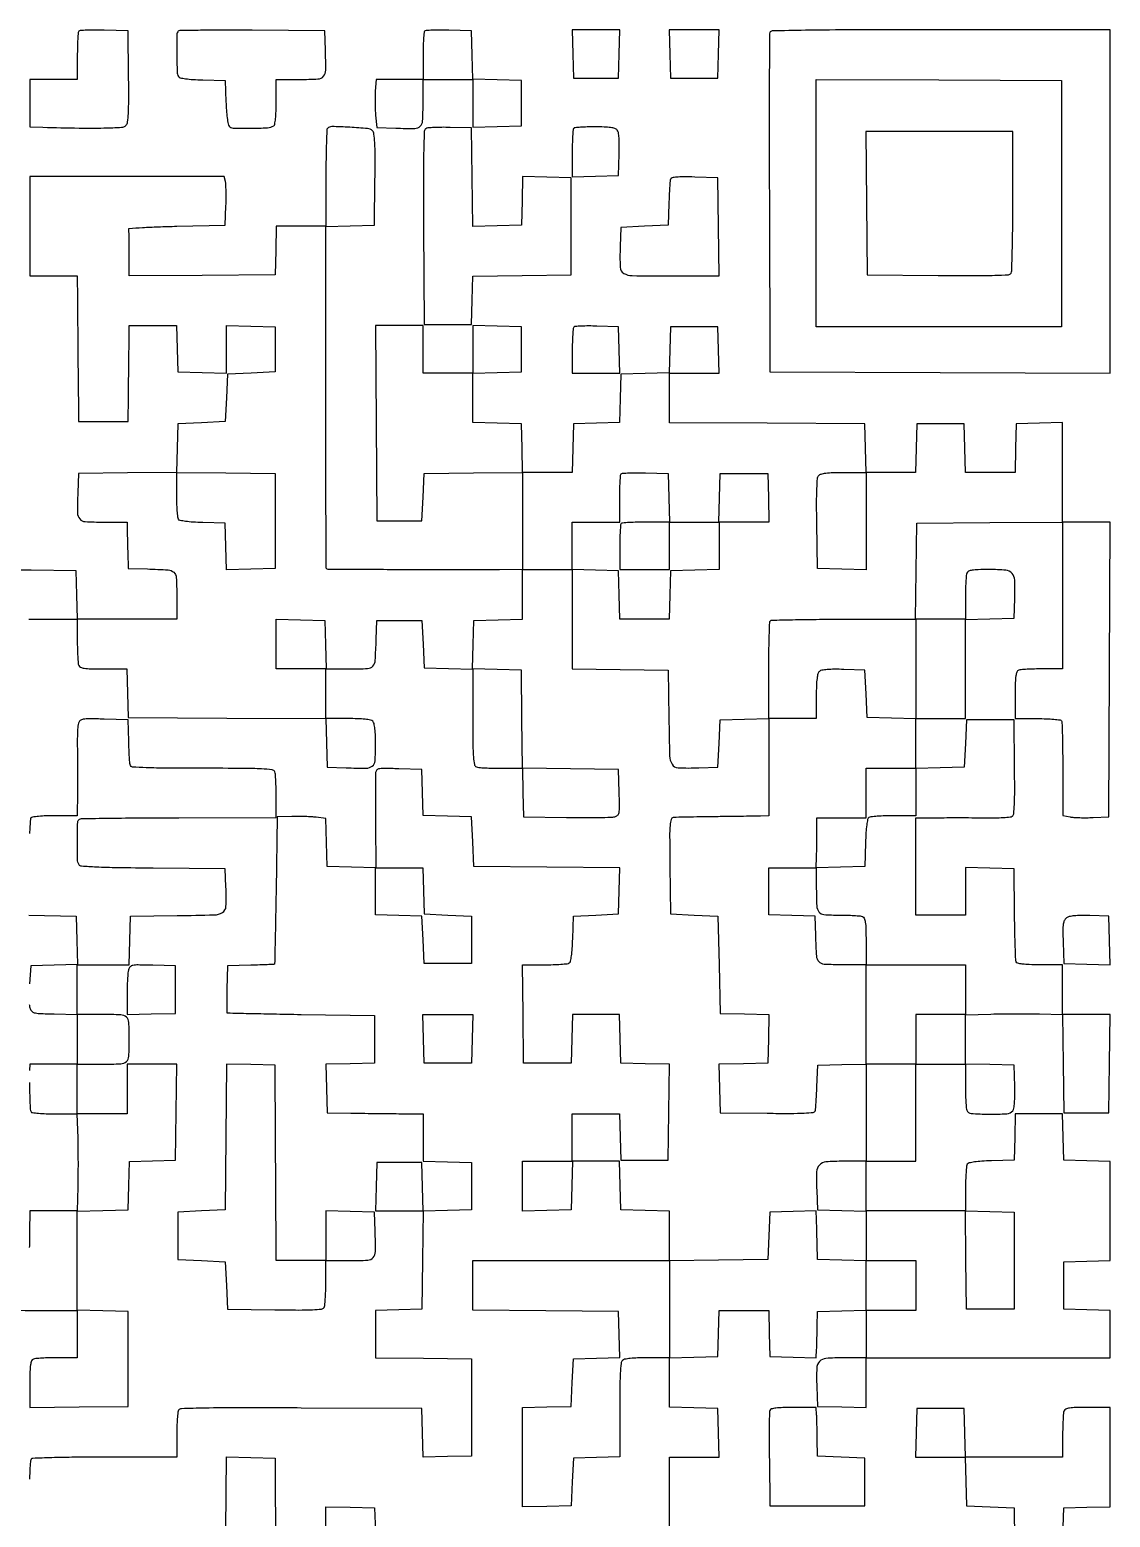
# Model space of a CAD drawing. Extents: x 179 to 1071, y 112 to 1107.
# Drawn here: x 593 to 1071, y 448 to 1107 of the extents above; entities that cross this region are included whole.
import ezdxf

# ---------------------------------------------------------------- set-up
doc = ezdxf.new("R2010")
doc.units = 0

msp = doc.modelspace()

# ---------------------------------------------------------------- linework, layer by layer
for points in [[(614.698485, 1106.365152, 0.177484), (614.419191, 1105.762678, 0.004887), (614.20518, 1102.83643, 0.0095), (614.050598, 1099.343831, 0.006308), (614, 1095.333333), (614, 1085), (603.5, 1085), (593, 1085), (593, 1074.5), (593, 1064), (598.75, 1063.832428, 0.003252), (614.819682, 1063.468707, 0.009865), (625.754696, 1063.508114, 0.007723), (633.577738, 1063.811632, 0.184857), (635.548348, 1064.691205, 0.166112), (636.260671, 1066.142853, 0.018298), (636.599907, 1069.886568, 0.013288), (636.761662, 1075.831748, 0.00276), (636.710528, 1086.281957), (636.5, 1106.5), (625.948485, 1106.781818, 0.00634), (621.854298, 1106.839236, 0.009591), (618.291298, 1106.775673, 0.004864), (615.303205, 1106.635883, 0.184275)], [(658.680282, 1106.346949, 0.196274), (658.049337, 1104.845327, 0.004036), (658.031993, 1096.528038, 0.00518), (658.165394, 1088.367823, 0.135676), (658.800347, 1086.288805, 0.199883), (659.589, 1085.737468, 0.01918), (661.944063, 1085.315749, 0.019108), (665.199826, 1084.987032, 0.00836), (669.535034, 1084.788805), (679.5, 1084.5), (679.790118, 1075.054124, 0.009942), (679.977987, 1071.343573, 0.013556), (680.304287, 1068.010323, 0.010373), (680.705023, 1065.274358, 0.132402), (681.133081, 1064.339648, 0.216054), (682.926747, 1063.467659, 0.008048), (690.615974, 1063.384283, 0.01072), (698.142325, 1063.585222, 0.127038), (700.908616, 1064.443521, 0.217534), (701.379071, 1065.147944, 0.014497), (701.70559, 1067.617737, 0.017129), (701.929295, 1070.892995, 0.008485), (702, 1075.059017), (702, 1085), (712.480948, 1085, 0.01319), (720.50249, 1085.211645, 0.203196), (722.933469, 1086.397028, 0.179688), (723.928151, 1089.034911, 0.009927), (723.795054, 1098), (723.5, 1106.5), (691.430282, 1106.763615, 0.002002), (679.086578, 1106.815665, 0.003234), (668.581211, 1106.749961, 0.00059), (659.328827, 1106.621332, 0.194996)], [(767.699448, 1106.366114, 0.177451), (767.419778, 1105.762931, 0.004898), (767.205463, 1102.836713, 0.009512), (767.050668, 1099.343898, 0.006317), (767, 1095.333333), (767, 1085), (756.59255, 1085), (746.185099, 1085), (745.84255, 1079.75, 0.012677), (745.746992, 1077.350516, 0.007313), (745.747499, 1074.459918, 0.007305), (745.832918, 1071.556406, 0.012136), (746, 1069.113551), (746.5, 1063.727102), (755, 1063.428783, 0.01006), (763.349315, 1063.303851, 0.187924), (765.751558, 1064.254083, 0.196933), (766.820541, 1066.562256, 0.011208), (767, 1074.567388), (767, 1085), (778, 1085), (789, 1085), (789, 1074.466168), (789, 1063.932337), (799.75, 1064.216168), (810.5, 1064.5), (810.5, 1074.5), (810.5, 1084.5), (799.783492, 1084.783492), (789.066984, 1085.066984), (788.783492, 1095.783492), (788.5, 1106.5), (778.449448, 1106.782781, 0.006672), (774.547259, 1106.840477, 0.010046), (771.145783, 1106.777033, 0.005301), (768.300668, 1106.636532, 0.183378)], [(920.460009, 1105.75, 0.090591), (920.266358, 1104.709509, 0.000109), (920.198937, 1082.982812, 0.000984), (920.176611, 1058.652573, 0.000605), (920.241394, 1030), (920.5, 955.5), (995.75, 955.243674), (1071, 954.987348), (1071, 1030.993674), (1071, 1107), (995.968615, 1107, 0.000668), (957.448289, 1106.948566, 0.003471), (936.19131, 1106.744245, 0.001205), (921.475143, 1106.465155, 0.305157)], [(1049.5, 1030), (1049.5, 975.5), (995.211905, 975.5), (940.92381, 975.5), (940.942857, 1025.75, -0.000032), (940.951538, 1045.331386, -0.000047), (940.961905, 1062.563467, -0.000022), (940.972765, 1077.239555, -0.00086), (940.980952, 1080.508612), (941, 1085.017225), (995.25, 1084.758612), (1049.5, 1084.5)], [(768.239122, 1063.188205, 0.243689), (767.544043, 1061.963729, 0.003846), (767.29152, 1053.698609, 0.006027), (767.158626, 1041.391347, 0.001205), (767.239122, 1019.43426), (767.5, 976.5), (778, 976.5), (788.5, 976.5), (788.783635, 987.230591), (789.06727, 997.961183), (810.783635, 998.230591), (832.5, 998.5), (832.5, 1020), (832.5, 1041.5), (821.784171, 1041.783485), (811.068343, 1042.06697), (810.784171, 1031.283485), (810.5, 1020.5), (799.769596, 1020.216367), (789.039192, 1019.932734), (788.769596, 1041.716367), (788.5, 1063.5), (779, 1063.753945, 0.008327), (775.269137, 1063.791516, 0.011486), (771.920242, 1063.692511, 0.00825), (769.14922, 1063.500935, 0.123348)], [(833.666667, 1063.333333, 0.178639), (833.399782, 1062.754233, 0.00449), (833.195833, 1059.816807, 0.009084), (833.048275, 1056.320041, 0.006002), (833, 1052.29835), (833, 1041.930034), (843.25, 1042.215017), (853.5, 1042.5), (853.788859, 1051.850715, 0.009044), (853.84141, 1055.957683, 0.018924), (853.703614, 1059.150171, 0.020746), (853.412685, 1061.513859, 0.132968), (852.916414, 1062.600715, 0.147998), (851.922993, 1063.257565, 0.037403), (850.00979, 1063.676512, 0.026324), (847.18188, 1063.926486, 0.008883), (843.044222, 1064, 0.007137), (839.657974, 1063.951661, 0.010606), (836.696324, 1063.804167, 0.006007), (834.230897, 1063.599099, 0.174334)], [(963.235953, 1030.25), (963.5, 998.5), (994.93202, 998.235498, 0.001697), (1010.901959, 998.155315, 0.00816), (1019.995146, 998.288929, 0.006635), (1026.009704, 998.555446, 0.241447), (1027.166708, 999.235498, 0.134731), (1027.492293, 1000.296498, 0.001088), (1027.738089, 1009.161365, 0.003824), (1027.920853, 1019.372002, 0.002438), (1027.984687, 1031.25), (1028, 1062), (995.485953, 1062), (962.971906, 1062)], [(876.498782, 1040.785181, 0.066218), (876.303614, 1039.892437, 0.003802), (876.091725, 1037.086897, 0.005744), (875.902716, 1033.73264, 0.004185), (875.766667, 1030), (875.5, 1020.5), (865, 1020), (854.5, 1019.5), (854.204946, 1011, 0.017395), (854.205756, 1001.813888, 0.257682), (855.802237, 999.14611, 0.129016), (859.507743, 998.118479, 0.003478), (876.538554, 998), (898.039005, 998), (897.769502, 1019.75), (897.5, 1041.5), (887.232115, 1041.785181, 0.00611), (882.2113, 1041.863241, 0.024061), (879.121496, 1041.724765, 0.036106), (877.18843, 1041.402722, 0.251634)], [(833.700461, 975.367127, 0.176204), (833.420729, 974.767614, 0.005336), (833.20576, 971.983885, 0.009955), (833.050761, 968.652273, 0.006646), (833, 964.833333), (833, 955), (843.534983, 955), (854.069966, 955), (853.784983, 965.25), (853.5, 975.5), (843.950461, 975.783794, 0.007041), (840.240283, 975.841782, 0.010544), (837.000338, 975.778463, 0.005798), (834.297812, 975.637197, 0.182377)], [(701.5, 889.5), (701.5, 868.5), (690.785353, 868.216527), (680.070705, 867.933054), (679.785353, 878.216527), (679.5, 888.5), (669.535034, 888.788805, -0.00836), (665.199826, 888.987032, -0.019108), (661.944063, 889.315749, -0.01918), (659.589, 889.737468, -0.199883), (658.800347, 890.288805, -0.117278), (658.49508, 891.172445, -0.006942), (658.252233, 894.014003, -0.010156), (658.07721, 897.438905, -0.007295), (658.015313, 901.269502), (658, 911.039005), (679.75, 910.769502), (701.5, 910.5)], [(875.783832, 899.75), (876.067663, 889), (887, 889), (897.932337, 889), (898.216168, 899.75), (898.5, 910.5), (909, 910.5), (919.5, 910.5), (919.783832, 899.75), (920.067663, 889), (909.033832, 889), (898, 889), (898, 878.533832), (898, 868.067663), (887.25, 867.783832), (876.5, 867.5), (876.216168, 856.75), (875.932337, 846), (865, 846), (854.067663, 846), (853.783832, 856.75), (853.5, 867.5), (843.25, 867.784983), (833, 868.069966), (833, 878.534983), (833, 889), (843.5, 889), (854, 889), (854, 899.333333, -0.006317), (854.050668, 903.343898, -0.009512), (854.205463, 906.836713, -0.004898), (854.419778, 909.762931, -0.177451), (854.699448, 910.366114, -0.183378), (855.300668, 910.636532, -0.005301), (858.145783, 910.777033, -0.010046), (861.547259, 910.840477, -0.006672), (865.449448, 910.782781), (875.5, 910.5)], [(963, 889.466168), (963, 867.932337), (952.25, 868.216168), (941.5, 868.5), (941.218194, 888.359213, -0.003412), (941.150294, 897.577481, -0.010394), (941.277047, 903.837379, -0.009382), (941.54163, 908.256872, -0.154759), (942.090639, 909.609213, -0.154927), (943.126536, 910.274159, -0.034475), (945.216963, 910.685585, -0.023978), (948.36276, 910.929754, -0.007379), (953.122445, 911), (963, 911)], [(854.666667, 888.333333, 0.177413), (854.400114, 887.758552, 0.004912), (854.195833, 884.973958, 0.009526), (854.048294, 881.649913, 0.006327), (854, 877.833333), (854, 868), (865, 868), (876, 868), (876, 878.5), (876, 889), (865.666667, 889, 0.006022), (861.658388, 888.951724, 0.009111), (858.172917, 888.804167, 0.004516), (855.245497, 888.600197, 0.178563)], [(985, 823.966168), (985, 801.932337), (974.25, 802.216168), (963.5, 802.5), (963, 813), (962.5, 823.5), (953.149285, 823.788859, 0.009044), (949.042317, 823.84141, 0.018924), (945.849829, 823.703614, 0.020746), (943.486141, 823.412685, 0.132968), (942.399285, 822.916414, 0.154085), (941.728754, 821.875583, 0.035127), (941.314808, 819.794146, 0.024181), (941.070162, 816.653266, 0.007345), (941, 811.877555), (941, 802), (930.5, 802), (920, 802), (920, 823.333333, -0.002923), (920.048092, 831.559297, -0.00465), (920.195833, 838.595833, -0.001222), (920.396107, 844.71132, -0.189785), (920.666667, 845.333333, -0.192996), (921.302543, 845.605252, -0.00057), (930.488542, 845.804167, -0.003167), (940.914556, 845.951968, -0.00196), (953.166667, 846), (985, 846)], [(985, 769.5), (985, 759), (975.25, 758.984687, 0.007318), (971.426774, 758.922723, 0.010182), (968.007846, 758.747502, 0.006974), (965.171505, 758.504352, 0.117191), (964.287346, 758.198752, 0.202046), (963.730055, 757.394503, 0.018631), (963.31097, 754.952903, 0.018541), (962.98494, 751.554841, 0.007781), (962.787346, 746.964064), (962.5, 736.5), (951.75, 736.216168), (941, 735.932337), (941.013655, 727.716168, 0.009254), (941.188244, 719.060845, 0.158494), (942.157451, 716.430613, 0.210751), (944.399287, 715.240738, 0.018134), (951.034844, 715, -0.006358), (954.52114, 714.955663, -0.00824), (957.715611, 714.821697, -0.006443), (960.376708, 714.631699, -0.070678), (961.418213, 714.393011, -0.205218), (962.23239, 713.601595, -0.063068), (962.69735, 711.913621, -0.030363), (962.940414, 708.960143, -0.005351), (963, 703.393011), (963, 693), (985, 693), (1007, 693), (1007, 682), (1007, 671), (996, 671), (985, 671), (985, 660), (985, 649), (974, 649), (963, 649), (963, 671), (963, 693), (952.519052, 693, -0.011573), (944.528292, 693.184972, -0.199796), (942.214363, 694.27627, -0.170244), (941.170229, 696.756564, -0.007926), (940.75078, 706), (940.5, 714.5), (930.25, 714.784983), (920, 715.069966), (920, 725.534983), (920, 736), (930.5, 736), (941, 736), (941.124616, 740.75, 0.002497), (941.172667, 743.012613, 0.001171), (941.213362, 745.940625, 0.00116), (941.241714, 749.010151, 0.001629), (941.251738, 751.75), (941.254245, 758), (952.127123, 758), (963, 758), (963, 769), (963, 780), (974, 780), (985, 780)], [(1051.698976, 713.769153, 0.124763), (1050.777081, 712.654842, 0.076572), (1050.28692, 711.012817, 0.036105), (1050.109284, 708.286528, 0.00588), (1050.209381, 702.983715), (1050.5, 693.5), (1060.78419, 693.214639), (1071.068381, 692.929279), (1070.78419, 703.714639), (1070.5, 714.5), (1061.989595, 714.785438, 0.010006), (1058.068435, 714.838436, 0.02299), (1055.121158, 714.683656, 0.02949), (1052.96852, 714.341998, 0.104125)], [(636.639072, 690.783598, 0.044742), (636.399615, 689.407807, 0.006613), (636.203004, 686.590556, 0.007411), (636.063721, 683.246612, 0.006313), (636.013655, 679.716168), (636, 670.932337), (646.75, 671.216168), (657.5, 671.5), (657.5, 682), (657.5, 692.5), (647.375418, 692.783598, 0.003649), (640.903588, 692.917627, 0.049436), (638.551156, 692.716283, 0.157976), (637.35952, 692.069099, 0.125186)], [(679.763898, 616.783691), (679.5, 584.5), (669, 584), (658.5, 583.5), (658.5, 573), (658.5, 562.5), (669, 562), (679.5, 561.5), (680, 551), (680.5, 540.5), (701.428109, 540.22917, 0.002701), (711.928451, 540.150006, 0.012029), (718.091209, 540.285113, 0.012869), (722.095412, 540.572759, 0.230932), (723.162796, 541.22917, 0.115844), (723.482259, 542.147219, 0.007444), (723.73694, 544.990756, 0.010563), (723.920078, 548.422631, 0.007655), (723.984687, 552.25), (724, 562), (734.480948, 562, 0.01319), (742.50249, 562.211645, 0.203196), (744.933469, 563.397028, 0.179688), (745.928151, 566.034911, 0.009927), (745.795054, 575), (745.5, 583.5), (734.75, 583.783832), (724, 584.067663), (724, 573.033832), (724, 562), (713, 562), (702, 562), (701.957037, 572.75, 0.000374), (701.928104, 578.848487, 0.000072), (701.865878, 589.889063, 0.000077), (701.78945, 602.769046, 0.000071), (701.707037, 616), (701.5, 648.5), (690.763898, 648.783691), (680.027795, 649.067381)], [(876, 540.5), (876, 519), (866.2, 519, 0.008695), (861.928253, 518.925705, 0.018472), (858.630442, 518.688776, 0.019349), (856.200304, 518.328068, 0.150969), (855.2, 517.8, 0.175113), (854.608195, 516.538638, 0.00935), (854.278895, 512.05285, 0.010469), (854.062087, 505.610415, 0.003176), (854, 495.834983), (854, 475.069966), (843.75, 474.784983), (833.5, 474.5), (833, 464), (832.5, 453.5), (821.75, 453.216168), (811, 452.932337), (811, 474.932337), (811, 496.932337), (821.75, 497.216168), (832.5, 497.5), (833, 508), (833.5, 518.5), (843.784593, 518.785365), (854.069185, 519.07073), (853.784593, 529.285365), (853.5, 539.5), (821.25, 539.763853), (789, 540.027706), (789, 551.013853), (789, 562), (832.5, 562), (876, 562)], [(920.447199, 495.723, 0.088003), (920.255956, 494.733152, 0.001312), (920.180843, 488.807175, 0.003516), (920.16003, 481.911562, 0.002311), (920.228584, 473.973), (920.5, 453.5), (941.5, 453.5), (962.5, 453.5), (962.5, 464), (962.5, 474.5), (952.004232, 475), (941.508464, 475.5), (941.410656, 483, 0.001346), (941.361728, 486.109764, 0.001305), (941.29563, 489.251562, 0.001287), (941.223153, 492.015135, 0.004825), (941.156424, 493.75), (941, 497), (930.968615, 497, 0.006851), (926.218529, 496.934909, 0.023348), (923.134189, 496.705962, 0.031587), (921.136108, 496.334248, 0.244002)]]:
    msp.add_lwpolyline(points, format="xyb", close=True)
for points in [[(833.216168, 1096.25), (833.5, 1085.5), (843.5, 1085.5), (853.5, 1085.5), (853.783832, 1096.25), (854.067663, 1107), (843.5, 1107), (832.932337, 1107)], [(876.216168, 1096.25), (876.5, 1085.5), (887, 1085.5), (897.5, 1085.5), (897.783832, 1096.25), (898.067663, 1107), (887, 1107), (875.932337, 1107)], [(723.783832, 834.75), (724.067663, 824), (713.033832, 824), (702, 824), (702, 835.033832), (702, 846.067663), (712.75, 845.783832), (723.5, 845.5)], [(767.215017, 725.75), (767.5, 715.5), (778, 715), (788.5, 714.5), (788.5, 704), (788.5, 693.5), (778, 693.5), (767.5, 693.5), (767, 704), (766.5, 714.5), (756.25, 714.784983), (746, 715.069966), (746, 725.534983), (746, 736), (756.465017, 736), (766.930034, 736)], [(788.783832, 660.25), (788.5, 649.5), (778, 649.5), (767.5, 649.5), (767.216168, 660.25), (766.932337, 671), (778, 671), (789.067663, 671)], [(832.783832, 595.25), (832.5, 584.5), (821.75, 584.216168), (811, 583.932337), (811, 594.966168), (811, 606), (822.033832, 606), (833.067663, 606)], [(1028.5, 562), (1028.5, 540.5), (1018, 540.5), (1007.5, 540.5), (1007.230403, 562.284031), (1006.960806, 584.068061), (1017.730403, 583.784031), (1028.5, 583.5)], [(985, 551), (985, 540), (974, 540), (963, 540), (963, 551), (963, 562), (974, 562), (985, 562)]]:
    msp.add_lwpolyline(points, close=True)
for points in [[(876, 432), (876, 453.5), (876, 475), (887.033832, 475), (898.067663, 475), (897.783832, 485.75), (897.5, 496.5), (886.75, 496.783832), (876, 497.067663), (876, 508), (876, 518.932337), (886.75, 519.216168), (897.5, 519.5), (897.784983, 529.75), (898.069966, 540), (909, 540), (919.930034, 540), (920.215017, 529.75), (920.5, 519.5), (930.75, 519.215017), (941, 518.930034), (941.153471, 522.715017, 0.00297), (941.219108, 524.612145, 0.001085), (941.290215, 527.297536, 0.001076), (941.35527, 530.233986, 0.001287), (941.403471, 533), (941.5, 539.5), (952.25, 539.783832), (963, 540.067663), (963, 529.533832), (963, 519), (953.035184, 519, 0.018261), (945.254957, 518.715759, 0.189805), (942.423692, 517.354446, 0.180768), (941.207496, 514.394003, 0.016288), (941.211167, 506.243181), (941.5, 497.5), (952.25, 497.216168), (963, 496.932337), (963, 507.966168), (963, 519), (1017, 519), (1071, 519), (1071, 529.465017), (1071, 539.930034), (1060.75, 540.215017), (1050.5, 540.5), (1050.5, 551), (1050.5, 561.5), (1060.75, 561.784983), (1071, 562.069966), (1071, 584), (1071, 605.930034), (1060.75, 606.215017), (1050.5, 606.5), (1050.215017, 616.75), (1049.930034, 627), (1039.5, 627), (1029.069966, 627), (1028.784983, 616.75), (1028.5, 606.5), (1018.535034, 606.211195, 0.00836), (1014.199826, 606.012968, 0.019108), (1010.944063, 605.684251, 0.01918), (1008.589, 605.262532, 0.199883), (1007.800347, 604.711195, 0.117226), (1007.495095, 603.827893, 0.006962), (1007.252233, 600.991726, 0.010173), (1007.077211, 597.573123, 0.007309), (1007.015313, 593.75), (1007, 584), (985, 584), (963, 584), (963, 595), (963, 606), (974, 606), (985, 606), (985, 627.5), (985, 649), (996, 649), (1007, 649), (1007, 639.581787, 0.005951), (1007.044305, 635.859224, 0.007831), (1007.178303, 632.465525, 0.005915), (1007.367894, 629.638111, 0.07203), (1007.606989, 628.581787, 0.291576), (1009.49595, 627.184254, 0.015142), (1017.406284, 626.87348, 0.016944), (1025.28891, 627.069793, 0.207735), (1027.916414, 628.399285, 0.132968), (1028.412685, 629.486141, 0.020746), (1028.703614, 631.849829, 0.018924), (1028.84141, 635.042317, 0.009044), (1028.788859, 639.149285), (1028.5, 648.5), (1017.75, 648.783832), (1007, 649.067663), (1007, 659.971448), (1007, 670.875232), (1018.25, 671.187616, -0.004053), (1023.300627, 671.286899, -0.002553), (1029.200549, 671.32492, -0.002563), (1035.003705, 671.302945, -0.004701), (1039.730591, 671.216365), (1049.961183, 670.93273), (1050.230591, 649.216365), (1050.5, 627.5), (1060.5, 627.5), (1070.5, 627.5), (1070.769502, 649.25), (1071.039005, 671), (1060.519502, 671), (1050, 671), (1050, 682), (1050, 693), (1039.968615, 693, -0.006905), (1035.242837, 693.065266, -0.02306), (1032.150592, 693.293676, -0.030569), (1030.135593, 693.662347, -0.245329), (1029.451224, 694.266511, -0.082072), (1029.249898, 695.246441, -0.001262), (1029.039654, 701.031135, -0.003341), (1028.856932, 707.766386, -0.0022), (1028.732609, 715.516511), (1028.5, 735.5), (1017.75, 735.783832), (1007, 736.067663), (1007, 725.533832), (1007, 715), (996, 715), (985, 715), (985, 736.5), (985, 758), (995.25, 758.112078, -0.002002), (999.933289, 758.144534, -0.001153), (1005.573438, 758.148029, -0.001152), (1011.237329, 758.125424, -0.001928), (1016, 758.077077, 0.007529), (1020.112177, 758.081398, 0.010589), (1023.777979, 758.218145, 0.00711), (1026.818668, 758.439539, 0.127565), (1027.733544, 758.763845, 0.225202), (1028.36163, 759.827601, 0.01112), (1028.646149, 763.998538, 0.011436), (1028.79022, 770.261497, 0.002819), (1028.733544, 780.548847), (1028.5, 801.5), (1018, 801.5), (1007.5, 801.5), (1007, 791), (1006.5, 780.5), (995.75, 780.216168), (985, 779.932337), (985, 790.966168), (985, 802), (996, 802), (1007, 802), (1007, 823.966168), (1007, 845.932337), (1017.75, 846.216168), (1028.5, 846.5), (1028.788833, 855.243181, 0.015997), (1028.797178, 863.334147, 0.174308), (1027.619219, 866.317014, 0.194161), (1024.871477, 867.698937, 0.020613), (1017.571805, 868, 0.006238), (1012.61811, 867.938195, 0.03313), (1009.920535, 867.691526, 0.067737), (1008.36289, 867.222134, 0.196582), (1007.606989, 866.418213, 0.07203), (1007.367894, 865.361889, 0.005915), (1007.178303, 862.534475, 0.007831), (1007.044305, 859.140776, 0.005951), (1007, 855.418213), (1007, 846), (995.980112, 846), (984.960225, 846), (985.230112, 867.25), (985.5, 888.5), (1017.75, 888.763853), (1050, 889.027706), (1050, 856.513853), (1050, 824), (1041.081787, 824, 0.006277), (1037.550804, 823.955669, 0.008159), (1034.31865, 823.821697, 0.006338), (1031.626193, 823.631778, 0.070946), (1030.581787, 823.393011, 0.205218), (1029.76761, 822.601595, 0.063068), (1029.30265, 820.913621, 0.030363), (1029.059586, 817.960143, 0.005351), (1029, 812.393011), (1029, 802), (1038.940983, 802, -0.008847), (1042.792779, 801.931845, -0.013458), (1046.13269, 801.723498, -0.008022), (1048.878129, 801.433447, -0.227802), (1049.46371, 801.058718, -0.131075), (1049.699099, 800.278212, -0.001286), (1049.874567, 794.366872, -0.004126), (1050.003422, 787.532025, -0.002649), (1050.045455, 779.599767), (1050.045455, 759.082099), (1053.272727, 758.48327, 0.029985), (1054.974396, 758.272016, 0.008778), (1057.608239, 758.150758, 0.008784), (1060.583308, 758.118378, 0.009314), (1063.5, 758.192221), (1070.5, 758.5), (1070.757242, 823.75), (1071.014483, 889), (1060.507242, 889), (1050, 889), (1050, 911.034983), (1050, 933.069966), (1039.75, 932.784983), (1029.5, 932.5), (1029.216168, 921.75), (1028.932337, 911), (1018, 911), (1007.067663, 911), (1006.783832, 921.75), (1006.5, 932.5), (996, 932.5), (985.5, 932.5), (985.216168, 921.75), (984.932337, 911), (974, 911), (963.067663, 911), (962.783832, 921.75), (962.5, 932.5), (919.25, 932.760623), (876, 933.021245), (876, 944.010623), (876, 955), (887.034983, 955), (898.069966, 955), (897.784983, 965.25), (897.5, 975.5), (887, 975.5), (876.5, 975.5), (876.215387, 965.283481), (875.930773, 955.066961), (865.215387, 954.783481), (854.5, 954.5), (854.216519, 943.784613), (853.933039, 933.069227), (843.716519, 932.784613), (833.5, 932.5), (833.216168, 921.75), (832.932337, 911), (822, 911), (811.067663, 911), (810.783832, 921.75), (810.5, 932.5), (799.75, 932.783832), (789, 933.067663), (789, 944), (789, 954.932337), (799.75, 955.216168), (810.5, 955.5), (810.5, 965.5), (810.5, 975.5), (799.75, 975.783832), (789, 976.067663), (789, 965.533832), (789, 955), (778, 955), (767, 955), (767, 965.5), (767, 976), (756.489377, 976), (745.978755, 976), (746.239377, 932.75), (746.5, 889.5), (756.5, 889.5), (766.5, 889.5), (767, 900), (767.5, 910.5), (789.25, 910.769502), (811, 911.039005), (811, 889.519502), (811, 868), (800.75, 867.941767, -0.001457), (776.874516, 867.875708, -0.00117), (751.186188, 867.939632, -0.000059), (724.934158, 868.069488, -0.197597), (724.355968, 868.310698, -0.198127), (724.117035, 868.885077, -0.000045), (724.029776, 898.640307, -0.000677), (723.972197, 937.330851, -0.000186), (723.986726, 998.216168), (724, 1019.932337), (734.75, 1020.216168), (745.5, 1020.5), (745.719465, 1040.709106, 0.002803), (745.773866, 1051.06427, 0.013018), (745.616124, 1057.041067, 0.017245), (745.28528, 1060.838366, 0.167543), (744.588262, 1062.268881, 0.176284), (742.46944, 1063.257117, 0.008503), (734.573694, 1063.814109, 0.007822), (726.613287, 1064.114976, 0.204671), (724.667421, 1063.334087, 0.189774), (724.396559, 1062.711418, 0.001224), (724.196055, 1056.596055, 0.004655), (724.048147, 1049.559349, 0.002926), (724, 1041.333333), (724, 1020), (713.033832, 1020), (702.067663, 1020), (701.783832, 1009.25), (701.5, 998.5), (669.25, 998.236147), (637, 997.972294), (637, 1007.986147, 0.002327), (636.981885, 1011.877873, 0.003478), (636.926563, 1015.278743, 0.001488), (636.850448, 1018.183412, 0.073275), (636.75, 1018.75, -0.49189), (636.9602, 1019.06223, -0.001309), (642.889062, 1019.426563, -0.005582), (649.772959, 1019.754431, -0.003294), (658, 1020), (679.5, 1020.5), (679.795054, 1029, 0.006878), (679.86667, 1032.419301, 0.008052), (679.83773, 1035.664062, 0.007225), (679.729659, 1038.400533, 0.047969), (679.526002, 1039.75), (678.961896, 1042), (635.980948, 1042), (593, 1042), (593, 1020), (593, 998), (603.5, 998), (614, 998), (614.070665, 987.75, 0.000166), (614.109579, 982.365361, 0.000048), (614.173251, 974.048437, 0.000048), (614.246823, 964.674575, 0.000052), (614.320665, 955.5), (614.5, 933.5), (625.5, 933.5), (636.5, 933.5), (636.628498, 944.5, -0.000013), (636.686515, 949.455578, -0.000008), (636.754941, 955.279687, -0.000008), (636.822714, 961.032592, -0.000014), (636.878498, 965.75), (637, 976), (647.465017, 976), (657.930034, 976), (658.215017, 965.75), (658.5, 955.5), (669.25, 955.216168), (680, 954.932337), (680, 965.5), (680, 976.067663), (690.75, 975.783832), (701.5, 975.5), (701.5, 965.5), (701.5, 955.5), (691, 955), (680.5, 954.5), (680, 944), (679.5, 933.5), (669, 933), (658.5, 932.5), (658.216365, 921.769409), (657.93273, 911.038817), (636.216365, 910.769409), (614.5, 910.5), (614.204946, 902, 0.009927), (614.071849, 893.034911, 0.179688), (615.066531, 890.397028, 0.203196), (617.49751, 889.211645, 0.01319), (625.519052, 889), (636, 889), (636.060483, 885.75, 0.001122), (636.096115, 884.041389, 0.000323), (636.15887, 881.398438, 0.000325), (636.233492, 878.418349, 0.000346), (636.310483, 875.5), (636.5, 868.5), (645, 868.24922, -0.007926), (654.243436, 867.829771, -0.170244), (656.72373, 866.785637, -0.199796), (657.815028, 864.471708, -0.011573), (658, 856.480948), (658, 846), (636.033832, 846), (614.067663, 846), (613.783832, 856.75), (613.5, 867.5), (593.5694, 867.72256, 0.003621), (584.684442, 867.757426, 0.009429)], [(592.5, 846), (614, 846), (614, 836.581787, 0.005951), (614.044305, 832.859224, 0.007831), (614.178303, 829.465525, 0.005915), (614.367894, 826.638111, 0.07203), (614.606989, 825.581787, 0.20495), (615.397282, 824.767927, 0.063217), (617.080966, 824.302822, 0.030446), (620.026092, 824.059651, 0.005377), (625.573157, 824), (635.932337, 824), (636.216168, 813.25), (636.5, 802.5), (680.216275, 802.239514), (723.932549, 801.979027), (724.216275, 791.239514), (724.5, 780.5), (733, 780.204946, 0.009402), (741.871573, 780.063929, 0.166071), (744.545784, 780.986037, 0.213688), (745.762067, 783.27423, 0.016882), (746, 790.319052, 0.009407), (745.92447, 794.333093, 0.019094), (745.685351, 797.481118, 0.019972), (745.322517, 799.819523, 0.148968), (744.8, 800.8, 0.150969), (743.799696, 801.328068, 0.019349), (741.369558, 801.688776, 0.018472), (738.071747, 801.925705, 0.008695), (733.8, 802), (724, 802), (724, 813), (724, 824), (734.480948, 824, 0.011573), (742.471708, 824.184972, 0.199796), (744.785637, 825.27627, 0.170244), (745.829771, 827.756564, 0.007926), (746.24922, 837), (746.5, 845.5), (756.5, 845.5), (766.5, 845.5), (767, 835), (767.5, 824.5), (778.25, 824.216168), (789, 823.932337), (789, 802.573157, 0.002049), (789.049581, 790.472196, 0.015924), (789.275619, 784.829945, 0.030077), (789.696308, 781.66196, 0.258602), (790.581787, 780.606989, 0.07196), (791.63733, 780.367915, 0.005942), (794.455587, 780.178303, 0.007852), (797.838356, 780.044307, 0.005972), (801.547956, 780), (810.932337, 780), (811.216168, 769.25), (811.5, 758.5), (830.5, 758.250426, 0.002722), (837.944987, 758.193173, 0.003824), (844.589874, 758.229068, 0.002282), (850.181749, 758.327567, 0.05121), (851.784677, 758.528182, 0.128856), (853.07189, 759.203462, 0.16328), (853.720931, 760.370209, 0.049465), (853.921125, 762.716945, 0.003524), (853.784677, 769.277755), (853.5, 779.5), (832.269447, 779.769831), (811.038894, 780.039662), (810.769447, 801.769831), (810.5, 823.5), (799.716515, 823.784171), (788.93303, 824.068343), (789.216515, 834.784171), (789.5, 845.5), (800.25, 845.783832), (811, 846.067663), (811, 857.033832), (811, 868), (822, 868), (833, 868), (833, 846.019888), (833, 824.039775), (854.25, 823.769888), (875.5, 823.5), (875.769847, 802.264071, 0.003568), (876.10305, 785.474131, 0.129025), (877.177094, 781.789178, 0.254171), (879.861975, 780.206112, 0.017415), (889, 780.204946), (897.5, 780.5), (898, 791), (898.5, 801.5), (909.25, 801.783832), (920, 802.067663), (920, 780.533832), (920, 759), (916.25, 758.869607, -0.004333), (913.935901, 758.809214, -0.000504), (908.754688, 758.724137, -0.000605), (902.592525, 758.636621, -0.000494), (896, 758.557495, 0.000948), (889.549824, 758.474221, 0.001355), (883.82697, 758.373964, 0.000733), (878.985278, 758.26891, 0.020653), (877.730112, 758.187888, 0.304442), (876.726188, 757.347743, 0.053318), (876.270814, 754.792951, 0.018988), (876.108434, 749.701756, 0.001653), (876.230112, 736.75), (876.5, 715.5), (887, 715), (897.5, 714.5), (898, 693), (898.5, 671.5), (909.283485, 671.215829), (920.06697, 670.931657), (919.783485, 660.215829), (919.5, 649.5), (908.716515, 649.215829), (897.93303, 648.931657), (898.216515, 638.215829), (898.5, 627.5), (919.286108, 627.262308, 0.00271), (929.607792, 627.200234, 0.011926), (935.694808, 627.341826, 0.011486), (939.683468, 627.621807, 0.294633), (940.498427, 628.262308, 0.06159), (940.681326, 629.126278, 0.003293), (940.903062, 631.927053, 0.00512), (941.111237, 635.270748, 0.003706), (941.277399, 639), (941.630161, 648.5), (952.315081, 648.783832), (963, 649.067663), (963, 627.533832), (963, 606), (953.035184, 606, 0.018517), (945.238091, 605.711137, 0.18974), (942.383871, 604.335616, 0.18105), (941.162003, 601.350125, 0.016592), (941.185875, 593.195922), (941.5, 584.5), (952.25, 584.216168), (963, 583.932337), (963, 572.932337), (963, 561.932337), (952.257744, 562.216168), (941.515487, 562.5), (941.364739, 569.5, 0.000316), (941.299179, 572.457534, 0.000275), (941.226844, 575.555589, 0.000276), (941.158303, 578.358771, 0.000816), (941.106996, 580.284983), (941, 584.069966), (930.75, 583.784983), (920.5, 583.5), (920, 573), (919.5, 562.5), (897.75, 562.230498), (876, 561.960995), (876, 572.946666), (876, 583.932337), (865.25, 584.216168), (854.5, 584.5), (854.216168, 595.25), (853.932337, 606), (843.466168, 606), (833, 606), (833, 616.5), (833, 627), (843.465017, 627), (853.930034, 627), (854.215017, 616.75), (854.5, 606.5), (865, 606.5), (875.5, 606.5), (875.769789, 627.715968), (876.039577, 648.931935), (865.269789, 649.215968), (854.5, 649.5), (854.216168, 660.25), (853.932337, 671), (843.5, 671), (833.067663, 671), (832.783832, 660.25), (832.5, 649.5), (822, 649.5), (811.5, 649.5), (811.230498, 671.25), (810.960995, 693), (820.730498, 693.015313, 0.007295), (824.561095, 693.07721, 0.010156), (827.985997, 693.252233, 0.006942), (830.827555, 693.49508, 0.117278), (831.711195, 693.800347, 0.199883), (832.262532, 694.589, 0.01918), (832.684251, 696.944063, 0.019108), (833.012968, 700.199826, 0.00836), (833.211195, 704.535034), (833.5, 714.5), (843.5, 715), (853.5, 715.5), (853.78483, 725.736101), (854.069659, 735.972202), (821.78483, 736.236101), (789.5, 736.5), (789, 747.5), (788.5, 758.5), (777.784613, 758.783481), (767.069227, 759.066961), (766.784613, 769.283481), (766.5, 779.5), (756.25, 779.784983, 0.003122), (749.554773, 779.929307, 0.051874), (747.338813, 779.733027, 0.202468), (746.357941, 779.074095, 0.14167), (745.961632, 777.784983, 0.00444), (745.948976, 776.18493, 0.000177), (745.956697, 770.359603, 0.000312), (745.972596, 763.461397, 0.000221), (745.99871, 755.715792), (746.074157, 735.931584), (735.287078, 736.215792), (724.5, 736.5), (724.21727, 747.141364), (723.934541, 757.782729), (719.71727, 758.306385, 0.015975), (717.647671, 758.49647, 0.006548), (714.829448, 758.627742, 0.006471), (711.797447, 758.689937, 0.008238), (709, 758.66502), (702.5, 758.5), (701.965202, 726, -0.00061), (701.744669, 713.523193, -0.001007), (701.524285, 702.983714, -0.000059), (701.305667, 693.496301, -0.193013), (701.215202, 693.284983, -0.185848), (701.010119, 693.194022, -0.000555), (698.052278, 693.049414, -0.003079), (694.695071, 692.90973, -0.001907), (690.75, 692.784983), (680.5, 692.5), (680.215017, 682.25, 0.002655), (680.126293, 678.304897, 0.004294), (680.097461, 674.947722, 0.000908), (680.1028, 672.009134, 0.234244), (680.215017, 671.784798, 0.157185), (680.475734, 671.694048, 0.000068), (689.963161, 671.475715, 0.000998), (700.518409, 671.255331, 0.000606), (713, 671.034798), (745.5, 670.5), (745.5, 660), (745.5, 649.5), (734.716515, 649.215829), (723.93303, 648.931657), (724.216515, 638.215829), (724.5, 627.5), (735, 627.324274, 0.000788), (739.797094, 627.251555, 0.000454), (745.573437, 627.178349, 0.000454), (751.373532, 627.115378, 0.00076), (756.25, 627.074274), (767, 627), (767, 616.533832), (767, 606.067663), (777.75, 605.783832), (788.5, 605.5), (788.5, 595), (788.5, 584.5), (777.784171, 584.216515), (767.068343, 583.93303), (766.784171, 594.716515), (766.5, 605.5), (756.5, 605.5), (746.5, 605.5), (746.216168, 594.75), (745.932337, 584), (756.485671, 584), (767.039005, 584), (766.769502, 562.25), (766.5, 540.5), (756.25, 540.215017), (746, 539.930034), (746, 529.484905), (746, 519.039775), (767.25, 518.769888), (788.5, 518.5), (788.5, 497), (788.5, 475.5), (777.784171, 475.216515), (767.068343, 474.93303), (766.784171, 485.716515), (766.5, 496.5), (713.06449, 496.758856, 0.000951), (685.631427, 496.839583, 0.004869), (670.401019, 496.707112, 0.002567), (660.069372, 496.463538, 0.249078), (658.829803, 495.758856, 0.11612), (658.513192, 494.847738, 0.007347), (658.260886, 492.005726, 0.010485), (658.079378, 488.576516, 0.007585), (658.015313, 484.75), (658, 475), (626.059017, 475, 0.002375), (612.881197, 474.937409, 0.005014), (602.661783, 474.737818, 0.001386), (594.260559, 474.466117, 0.250586), (593.523529, 474.03807, 0.114568), (593.287138, 473.33751, 0.006655), (593.096337, 471.070962, 0.00982), (592.956918, 468.3415, 0.007049), (592.904095, 465.28807, -0.006357)], [(576.412428, 540.120352, 0.003624), (593.019052, 540), (614, 540), (614, 529.5), (614, 519), (605.081787, 519, 0.006277), (601.550804, 518.955669, 0.008159), (598.31865, 518.821697, 0.006338), (595.626193, 518.631778, 0.070946), (594.581787, 518.393011, 0.205372), (593.767428, 517.600948, 0.062982), (593.302552, 515.9105, 0.030315), (593.059548, 512.952209, 0.005337), (593, 507.373509), (593, 496.960995), (614.75, 497.230498), (636.5, 497.5), (636.5, 518.5), (636.5, 539.5), (625.25, 539.782751), (614, 540.065502), (614, 562), (614, 583.934498), (625.25, 584.217249), (636.5, 584.5), (636.783481, 595.215387), (637.066961, 605.930773), (647.283481, 606.215387), (657.5, 606.5), (657.769888, 627.75), (658.039775, 649), (647.019888, 649), (636, 649), (636, 638), (636, 627), (625, 627), (614, 627), (614, 638), (614, 649), (624.893011, 649, 0.010004), (633.243014, 649.167076, 0.176168), (635.705792, 650.175874, 0.197722), (636.802983, 652.489263, 0.013113), (637, 660, 0.013113), (636.802983, 667.510737, 0.197722), (635.705792, 669.824126, 0.176168), (633.243014, 670.832924, 0.010004), (624.893011, 671), (614, 671), (614, 682), (614, 693), (625.466168, 693), (636.932337, 693), (637.216168, 703.75), (637.5, 714.5), (658.236029, 714.770246, 0.003635), (674.581652, 715.102136, 0.127151), (678.230864, 716.153524, 0.255359), (679.79559, 718.77992, 0.018585), (679.796504, 727.503355), (679.5, 735.5), (647.550168, 735.764319, -0.001803), (631.830801, 735.951056, -0.007577), (622.392156, 736.240328, -0.00522), (615.927232, 736.604237, -0.238962), (614.81548, 737.264319, -0.137087), (614.087873, 739.6727, -0.007251), (614.03585, 747.779232, -0.005031), (614.187089, 756.112598, -0.252418), (614.97899, 757.487015, -0.135279), (615.82426, 757.734336, -0.000344), (628.307823, 757.922039, -0.002119), (642.41553, 758.064645, -0.001315), (658.97899, 758.118306), (702, 758.144549), (702, 767.490487, 0.005996), (701.955691, 771.185357, 0.007877), (701.821697, 774.555706, 0.005974), (701.63206, 777.363562, 0.07188), (701.393011, 778.418213, 0.278315), (700.205184, 779.342945, 0.017318), (695.576109, 779.732587, 0.011048), (687.476396, 779.953336, 0.001288), (669.361626, 780, -0.00172), (653.553598, 780.054381, -0.008074), (644.467003, 780.263661, -0.005819), (638.383453, 780.573057, -0.29587), (637.47002, 781.25, -0.069034), (637.274807, 782.123627, -0.00381), (637.066203, 784.923437, -0.00584), (636.881729, 788.269873, -0.004233), (636.751405, 792), (636.5, 801.5), (625.827875, 801.783042, 0.003721), (619.231398, 801.908874, 0.04211), (616.627908, 801.719688, 0.128513), (615.286152, 801.132793, 0.149986), (614.497725, 799.992833, 0.058919), (614.249357, 798.698811, 0.007265), (614.084128, 795.823223, 0.008505), (613.995285, 792.388058, 0.006937), (614.013768, 788.709791, -0.0024), (614.073881, 784.446308, -0.001295), (614.109115, 779.194439, -0.00129), (614.117352, 773.843858, -0.002031), (614.093918, 769.25), (614, 759), (604.059017, 759, 0.009268), (600.199225, 758.928451, 0.014113), (596.854124, 758.709726, 0.008783), (594.117407, 758.404464, 0.225871), (593.506334, 758.010249, 0.116173), (593.257173, 757.264045, 0.004832), (593.027433, 754.444164, 0.008146), (592.840615, 751.071587, 0.005673)], [(592.5, 715), (613.5, 714.5), (613.783473, 703.785353), (614.066946, 693.070705), (603.783473, 692.785353), (593.5, 692.5), (592.919281, 684.5, 0.00937)], [(592.770586, 675.443633, 0.052207), (592.989186, 674, 0.109472), (593.725917, 672.55921, 0.158395), (594.923715, 671.798429, 0.052138), (597.280293, 671.448282, 0.003834), (603.819905, 671.215017), (614, 670.930034), (614, 659.965017), (614, 649), (603.5, 649), (593, 649), (592.894476, 646.25, 0.010986)], [(592.807515, 640.942229, 0.007538), (592.93197, 634.920782, 0.003163), (593.175978, 629.123903, 0.126971), (593.549934, 627.919205, 0.228333), (594.123275, 627.553124, 0.007825), (596.845329, 627.270017, 0.01328), (600.153612, 627.06655, 0.008717), (603.970541, 627), (613.823048, 627), (614.161524, 616.25, -0.004781), (614.268781, 611.356225, -0.002807), (614.308236, 605.5, -0.002807), (614.281931, 599.643771, -0.004782), (614.185662, 594.75), (613.871323, 584), (603.435662, 584), (593, 584), (592.88465, 574.75, -0.001158), (592.830648, 571.097729, -0.001538), (592.763631, 567.776563, -0.001087)], [(1050.204946, 444), (1050.5, 452.5), (1060.75, 452.784983), (1071, 453.069966), (1071, 475.034983), (1071, 497), (1061.106989, 497, 0.005748), (1055.836306, 496.939403, 0.031643), (1053.006334, 496.694689, 0.0653), (1051.381554, 496.227587, 0.201158), (1050.606989, 495.418213, 0.07203), (1050.367894, 494.361889, 0.005915), (1050.178303, 491.534475, 0.007831), (1050.044305, 488.140776, 0.005951), (1050, 484.418213), (1050, 475), (1028.533832, 475), (1007.067663, 475), (1006.783832, 485.75), (1006.5, 496.5), (996, 496.5), (985.5, 496.5), (985.216168, 485.75), (984.932337, 475), (995.932337, 475), (1006.932337, 475), (1007.216168, 464.25), (1007.5, 453.5), (1018, 453), (1028.5, 452.5), (1029, 409.5)]]:
    msp.add_lwpolyline(points, format="xyb")
for points in [[(679.763898, 442.783691), (680.027795, 475.067381), (690.763898, 474.783691), (701.5, 474.5), (701.760623, 431.25)], [(724, 442.533832), (724, 453.067663), (734.75, 452.783832), (745.5, 452.5), (746, 442)]]:
    msp.add_lwpolyline(points)

doc.saveas('drawing.dxf')
